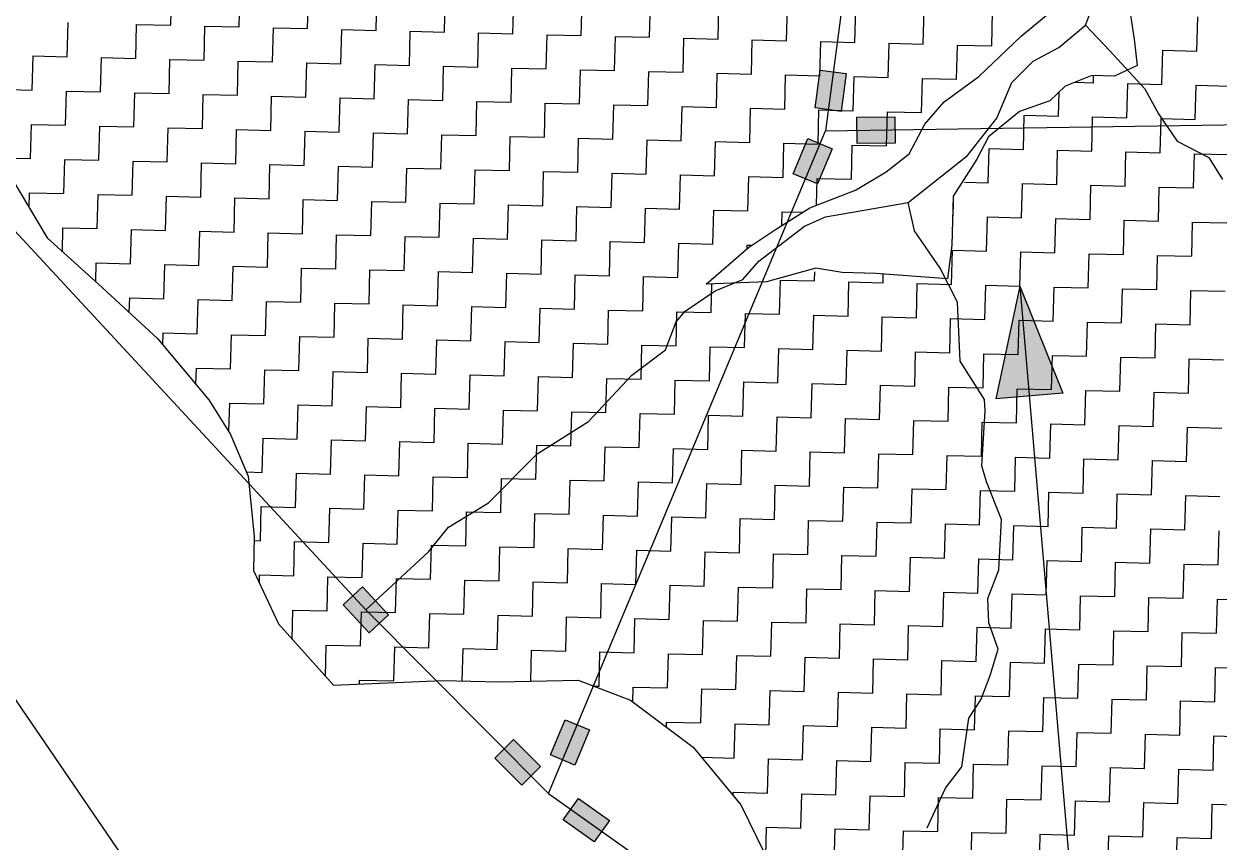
# Model space of a CAD drawing. Header units: metres. Extents: x 281733 to 284660, y 2048347 to 2052315.
# Drawn here: x 282340.8 to 282698.3, y 2049252.5 to 2049497.3 of the extents above; entities that cross this region are included whole.
import ezdxf

# ---------------------------------------------------------------- set-up
doc = ezdxf.new("R2010")
doc.units = ezdxf.units.M
doc.header["$MEASUREMENT"] = 0
for name, color, linetype in [('LINE_WATER', 4, 'Continuous'), ('POLY_HATCH', 12, 'Continuous'), ('POLY_PARCEL', 6, 'Continuous'), ('V_BOUND_LINE', 7, 'Continuous')]:
    doc.layers.add(name, color=color, linetype=linetype)

msp = doc.modelspace()

# ---------------------------------------------------------------- hatches: boundary and pattern name
for points in [[(282577.51, 2049472.11), (282585.32, 2049471.09), (282586.79, 2049482.39), (282578.97, 2049483.41)], [(282601.4, 2049461.55), (282601.32, 2049469.44), (282589.92, 2049469.31), (282590.01, 2049461.43)], [(282582.62, 2049459.9), (282575.35, 2049462.94), (282570.95, 2049452.43), (282578.22, 2049449.38)], [(282442.11, 2049328.84), (282436.33, 2049323.48), (282444.08, 2049315.12), (282449.86, 2049320.48)], [(282509.95, 2049286.01), (282502.68, 2049289.05), (282498.28, 2049278.54), (282505.56, 2049275.5)], [(282487.28, 2049283.16), (282481.69, 2049277.6), (282489.73, 2049269.52), (282495.32, 2049275.08)], [(282511.4, 2049252.52), (282515.96, 2049258.94), (282506.67, 2049265.54), (282502.11, 2049259.12)]]:
    msp.add_hatch(color=256).paths.add_polyline_path(points)
h = msp.add_hatch(color=256)
h.paths.add_polyline_path([(282641.55, 2049385.95), (282651.6, 2049386.81), (282638.74, 2049418.8)])
h.paths.add_polyline_path([(282638.74, 2049418.8), (282631.5, 2049385.08), (282641.55, 2049385.95)])

# ---------------------------------------------------------------- linework, layer by layer
for points in [[(282586.79, 2049482.39), (282585.32, 2049471.09), (282577.51, 2049472.11), (282578.97, 2049483.41)], [(282589.92, 2049469.31), (282601.32, 2049469.44), (282601.4, 2049461.55), (282590.01, 2049461.43)], [(282570.95, 2049452.43), (282575.35, 2049462.94), (282582.62, 2049459.9), (282578.22, 2049449.38)], [(282444.08, 2049315.12), (282436.33, 2049323.48), (282442.11, 2049328.84), (282449.86, 2049320.48)], [(282498.28, 2049278.54), (282502.68, 2049289.05), (282509.95, 2049286.01), (282505.56, 2049275.5)], [(282489.73, 2049269.52), (282481.69, 2049277.6), (282487.28, 2049283.16), (282495.32, 2049275.08)], [(282506.67, 2049265.54), (282515.96, 2049258.94), (282511.4, 2049252.52), (282502.11, 2049259.12)]]:
    msp.add_lwpolyline(points, close=True)
for points in [[(282638.74, 2049418.8), (282631.5, 2049385.08)], [(282638.74, 2049418.8), (282655.69, 2049220.88)], [(282638.74, 2049418.8), (282651.6, 2049386.81)], [(282651.6, 2049386.81), (282631.5, 2049385.08)]]:
    msp.add_lwpolyline(points)
at = {"layer": 'LINE_WATER'}
for p, q in [((282658.4, 2049496.88), (282663.75, 2049510.94)), ((282650.38, 2049490.21), (282658.4, 2049496.88)), ((282658.4, 2049496.88), (282665.62, 2049489.24)), ((282642.75, 2049486.15), (282650.38, 2049490.21)), ((282665.62, 2049489.24), (282676.11, 2049477.81)), ((282636.37, 2049479.77), (282642.75, 2049486.15)), ((282631.84, 2049469.09), (282636.37, 2049479.77)), ((282676.11, 2049477.81), (282680.16, 2049470.4)), ((282623.05, 2049457.86), (282631.84, 2049469.09)), ((282680.16, 2049470.4), (282685.73, 2049462.18)), ((282685.73, 2049462.18), (282695.23, 2049457.32)), ((282605.27, 2049443.8), (282623.05, 2049457.86)), ((282695.23, 2049457.32), (282699.29, 2049450.68)), ((282580.62, 2049439.52), (282605.27, 2049443.8)), ((282607.19, 2049435.34), (282605.27, 2049443.8)), ((282560.64, 2049426.28), (282574.33, 2049436.73)), ((282574.33, 2049436.73), (282580.62, 2049439.52)), ((282614.84, 2049424.18), (282607.19, 2049435.34)), ((282555.84, 2049420.74), (282560.64, 2049426.28)), ((282620.06, 2049413.99), (282614.84, 2049424.18)), ((282547.57, 2049417.35), (282555.84, 2049420.74)), ((282538.58, 2049411.36), (282547.57, 2049417.35)), ((282620.84, 2049396.31), (282620.06, 2049413.99)), ((282532.72, 2049399.73), (282535.88, 2049408.16)), ((282535.88, 2049408.16), (282538.58, 2049411.36)), ((282522.62, 2049392.21), (282532.72, 2049399.73)), ((282628.17, 2049384.85), (282620.84, 2049396.31)), ((282509.7, 2049378.3), (282522.62, 2049392.21)), ((282628.39, 2049381.49), (282628.17, 2049384.85)), ((282627.36, 2049365.07), (282628.39, 2049381.49)), ((282494.38, 2049368.64), (282509.7, 2049378.3)), ((282479.76, 2049353.93), (282494.38, 2049368.64)), ((282628.78, 2049360.25), (282627.36, 2049365.07)), ((282633.23, 2049348.94), (282628.78, 2049360.25)), ((282467.84, 2049346.69), (282479.76, 2049353.93)), ((282632.42, 2049333.89), (282633.23, 2049348.94)), ((282461.79, 2049339.3), (282467.84, 2049346.69)), ((282443.09, 2049321.98), (282461.79, 2049339.3)), ((282629.19, 2049325.36), (282632.42, 2049333.89)), ((282629.44, 2049318.03), (282629.19, 2049325.36)), ((282632.26, 2049310.2), (282629.44, 2049318.03)), ((282629.84, 2049302.32), (282632.26, 2049310.2)), ((282627.08, 2049295.07), (282629.84, 2049302.32)), ((282623.49, 2049289.56), (282627.08, 2049295.07)), ((282621.4, 2049274.97), (282623.49, 2049289.56)), ((282616.5, 2049268.63), (282621.4, 2049274.97)), ((282611.03, 2049256.71), (282616.5, 2049268.63))]:
    msp.add_line(p, q, dxfattribs=at)
at = {"layer": 'POLY_HATCH', "linetype": 'Continuous'}
for p, q in [((282384.74, 2049496.87), (282385, 2049507.11)), ((282405.21, 2049496.36), (282405.47, 2049506.59)), ((282425.67, 2049495.84), (282425.93, 2049506.07)), ((282446.14, 2049495.32), (282446.39, 2049505.56)), ((282466.6, 2049494.81), (282466.86, 2049505.04)), ((282487.06, 2049494.29), (282487.32, 2049504.52)), ((282507.53, 2049493.78), (282507.79, 2049504.01)), ((282527.99, 2049493.26), (282528.25, 2049503.49)), ((282548.46, 2049492.74), (282548.71, 2049502.98)), ((282568.92, 2049492.23), (282569.18, 2049502.46)), ((282589.38, 2049491.71), (282589.64, 2049501.94)), ((282609.85, 2049491.2), (282610.1, 2049501.43)), ((282353.79, 2049487.42), (282354.05, 2049497.65)), ((282630.31, 2049490.68), (282630.57, 2049500.91)), ((282691.7, 2049489.13), (282691.96, 2049499.36)), ((282374.25, 2049486.9), (282374.51, 2049497.13)), ((282374.51, 2049497.13), (282384.74, 2049496.87)), ((282394.72, 2049486.38), (282394.98, 2049496.62)), ((282394.98, 2049496.62), (282405.21, 2049496.36)), ((282415.18, 2049485.87), (282415.44, 2049496.1)), ((282415.44, 2049496.1), (282425.67, 2049495.84)), ((282435.65, 2049485.35), (282435.9, 2049495.58)), ((282435.9, 2049495.58), (282446.14, 2049495.32)), ((282456.11, 2049484.83), (282456.37, 2049495.07)), ((282456.37, 2049495.07), (282466.6, 2049494.81)), ((282476.57, 2049484.32), (282476.83, 2049494.55)), ((282476.83, 2049494.55), (282487.06, 2049494.29)), ((282497.04, 2049483.8), (282497.3, 2049494.03)), ((282497.3, 2049494.03), (282507.53, 2049493.78)), ((282517.5, 2049483.29), (282517.76, 2049493.52)), ((282517.76, 2049493.52), (282527.99, 2049493.26)), ((282537.97, 2049482.77), (282538.22, 2049493)), ((282538.22, 2049493), (282548.46, 2049492.74)), ((282558.43, 2049482.25), (282558.69, 2049492.49)), ((282558.69, 2049492.49), (282568.92, 2049492.23)), ((282578.89, 2049481.74), (282579.15, 2049491.97)), ((282579.15, 2049491.97), (282589.38, 2049491.71)), ((282599.36, 2049481.22), (282599.61, 2049491.45)), ((282599.61, 2049491.45), (282609.85, 2049491.2)), ((282619.82, 2049480.71), (282620.08, 2049490.94)), ((282620.08, 2049490.94), (282630.31, 2049490.68)), ((282343.3, 2049477.44), (282343.56, 2049487.67)), ((282343.56, 2049487.67), (282353.79, 2049487.42)), ((282363.76, 2049476.93), (282364.02, 2049487.16)), ((282364.02, 2049487.16), (282374.25, 2049486.9)), ((282681.21, 2049479.16), (282681.47, 2049489.39)), ((282681.47, 2049489.39), (282691.7, 2049489.13)), ((282384.23, 2049476.41), (282384.49, 2049486.64)), ((282384.49, 2049486.64), (282394.72, 2049486.38)), ((282404.69, 2049475.89), (282404.95, 2049486.13)), ((282404.95, 2049486.13), (282415.18, 2049485.87)), ((282425.16, 2049475.38), (282425.41, 2049485.61)), ((282425.41, 2049485.61), (282435.65, 2049485.35)), ((282445.62, 2049474.86), (282445.88, 2049485.09)), ((282445.88, 2049485.09), (282456.11, 2049484.83)), ((282466.08, 2049474.34), (282466.34, 2049484.58)), ((282466.34, 2049484.58), (282476.57, 2049484.32)), ((282486.55, 2049473.83), (282486.81, 2049484.06)), ((282486.81, 2049484.06), (282497.04, 2049483.8)), ((282507.01, 2049473.31), (282507.27, 2049483.54)), ((282507.27, 2049483.54), (282517.5, 2049483.29)), ((282527.48, 2049472.8), (282527.73, 2049483.03)), ((282527.73, 2049483.03), (282537.97, 2049482.77)), ((282547.94, 2049472.28), (282548.2, 2049482.51)), ((282548.2, 2049482.51), (282558.43, 2049482.25)), ((282568.4, 2049471.76), (282568.66, 2049482)), ((282568.66, 2049482), (282578.89, 2049481.74)), ((282588.87, 2049471.25), (282589.12, 2049481.48)), ((282589.12, 2049481.48), (282599.36, 2049481.22)), ((282609.33, 2049470.73), (282609.59, 2049480.96)), ((282609.59, 2049480.96), (282619.82, 2049480.71)), ((282655.28, 2049479.81), (282660.75, 2049479.67)), ((282660.75, 2049479.67), (282660.8, 2049481.78)), ((282333.07, 2049477.7), (282343.3, 2049477.44)), ((282353.27, 2049466.95), (282353.53, 2049477.18)), ((282353.53, 2049477.18), (282363.76, 2049476.93)), ((282373.74, 2049466.44), (282374, 2049476.67)), ((282374, 2049476.67), (282384.23, 2049476.41)), ((282394.2, 2049465.92), (282394.46, 2049476.15)), ((282394.46, 2049476.15), (282404.69, 2049475.89)), ((282650.26, 2049469.7), (282650.44, 2049476.86)), ((282670.72, 2049469.18), (282670.98, 2049479.41)), ((282670.98, 2049479.41), (282681.21, 2049479.16)), ((282691.19, 2049468.67), (282691.44, 2049478.9)), ((282691.44, 2049478.9), (282701.68, 2049478.64)), ((282414.67, 2049465.4), (282414.92, 2049475.64)), ((282414.92, 2049475.64), (282425.16, 2049475.38)), ((282435.13, 2049464.89), (282435.39, 2049475.12)), ((282435.39, 2049475.12), (282445.62, 2049474.86)), ((282455.59, 2049464.37), (282455.85, 2049474.6)), ((282455.85, 2049474.6), (282466.08, 2049474.34)), ((282476.06, 2049463.85), (282476.32, 2049474.09)), ((282476.32, 2049474.09), (282486.55, 2049473.83)), ((282496.52, 2049463.34), (282496.78, 2049473.57)), ((282496.78, 2049473.57), (282507.01, 2049473.31)), ((282516.99, 2049462.82), (282517.24, 2049473.05)), ((282517.24, 2049473.05), (282527.48, 2049472.8)), ((282537.45, 2049462.31), (282537.71, 2049472.54)), ((282537.71, 2049472.54), (282547.94, 2049472.28)), ((282557.91, 2049461.79), (282558.17, 2049472.02)), ((282558.17, 2049472.02), (282568.4, 2049471.76)), ((282578.38, 2049461.27), (282578.63, 2049471.51)), ((282578.63, 2049471.51), (282588.87, 2049471.25)), ((282598.84, 2049460.76), (282599.1, 2049470.99)), ((282599.1, 2049470.99), (282609.33, 2049470.73)), ((282639.77, 2049459.73), (282640.03, 2049469.96)), ((282640.03, 2049469.96), (282650.26, 2049469.7)), ((282660.23, 2049459.21), (282660.49, 2049469.44)), ((282660.49, 2049469.44), (282670.72, 2049469.18)), ((282680.7, 2049458.69), (282680.95, 2049468.92)), ((282680.95, 2049468.92), (282691.19, 2049468.67)), ((282342.78, 2049456.98), (282343.04, 2049467.21)), ((282343.04, 2049467.21), (282353.27, 2049466.95)), ((282363.25, 2049456.46), (282363.51, 2049466.69)), ((282363.51, 2049466.69), (282373.74, 2049466.44)), ((282383.71, 2049455.95), (282383.97, 2049466.18)), ((282383.97, 2049466.18), (282394.2, 2049465.92)), ((282404.18, 2049455.43), (282404.43, 2049465.66)), ((282404.43, 2049465.66), (282414.67, 2049465.4)), ((282424.64, 2049454.91), (282424.9, 2049465.15)), ((282424.9, 2049465.15), (282435.13, 2049464.89)), ((282445.1, 2049454.4), (282445.36, 2049464.63)), ((282445.36, 2049464.63), (282455.59, 2049464.37)), ((282465.57, 2049453.88), (282465.83, 2049464.11)), ((282465.83, 2049464.11), (282476.06, 2049463.85)), ((282486.03, 2049453.36), (282486.29, 2049463.6)), ((282486.29, 2049463.6), (282496.52, 2049463.34)), ((282506.5, 2049452.85), (282506.75, 2049463.08)), ((282506.75, 2049463.08), (282516.99, 2049462.82)), ((282526.96, 2049452.33), (282527.22, 2049462.56)), ((282527.22, 2049462.56), (282537.45, 2049462.31)), ((282547.42, 2049451.82), (282547.68, 2049462.05)), ((282547.68, 2049462.05), (282557.91, 2049461.79)), ((282567.89, 2049451.3), (282568.14, 2049461.53)), ((282568.14, 2049461.53), (282578.38, 2049461.27)), ((282588.35, 2049450.78), (282588.61, 2049461.02)), ((282588.61, 2049461.02), (282598.84, 2049460.76)), ((282629.28, 2049449.75), (282629.54, 2049459.98)), ((282629.54, 2049459.98), (282639.77, 2049459.73)), ((282649.74, 2049449.24), (282650, 2049459.47)), ((282650, 2049459.47), (282660.23, 2049459.21)), ((282670.21, 2049448.72), (282670.46, 2049458.95)), ((282670.46, 2049458.95), (282680.7, 2049458.69)), ((282690.67, 2049448.2), (282690.93, 2049458.43)), ((282690.93, 2049458.43), (282701.16, 2049458.18)), ((282332.55, 2049457.24), (282342.78, 2049456.98)), ((282352.76, 2049446.49), (282353.02, 2049456.72)), ((282353.02, 2049456.72), (282363.25, 2049456.46)), ((282373.22, 2049445.97), (282373.48, 2049456.2)), ((282373.48, 2049456.2), (282383.71, 2049455.95)), ((282393.69, 2049445.46), (282393.94, 2049455.69)), ((282393.94, 2049455.69), (282404.18, 2049455.43)), ((282414.15, 2049444.94), (282414.41, 2049455.17)), ((282414.41, 2049455.17), (282424.64, 2049454.91)), ((282434.61, 2049444.42), (282434.87, 2049454.66)), ((282434.87, 2049454.66), (282445.1, 2049454.4)), ((282455.08, 2049443.91), (282455.34, 2049454.14)), ((282455.34, 2049454.14), (282465.57, 2049453.88)), ((282475.54, 2049443.39), (282475.8, 2049453.62)), ((282475.8, 2049453.62), (282486.03, 2049453.36)), ((282496, 2049442.87), (282496.26, 2049453.11)), ((282496.26, 2049453.11), (282506.5, 2049452.85)), ((282516.47, 2049442.36), (282516.73, 2049452.59)), ((282516.73, 2049452.59), (282526.96, 2049452.33)), ((282536.93, 2049441.84), (282537.19, 2049452.07)), ((282537.19, 2049452.07), (282547.42, 2049451.82)), ((282557.4, 2049441.33), (282557.65, 2049451.56)), ((282557.65, 2049451.56), (282567.89, 2049451.3)), ((282577.92, 2049443.05), (282578.12, 2049451.04)), ((282578.12, 2049451.04), (282588.35, 2049450.78)), ((282622.19, 2049449.93), (282629.28, 2049449.75)), ((282639.25, 2049439.26), (282639.51, 2049449.49)), ((282639.51, 2049449.49), (282649.74, 2049449.24)), ((282659.72, 2049438.75), (282659.97, 2049448.98)), ((282659.97, 2049448.98), (282670.21, 2049448.72)), ((282680.18, 2049438.23), (282680.44, 2049448.46)), ((282680.44, 2049448.46), (282690.67, 2049448.2)), ((282342.41, 2049442.29), (282342.53, 2049446.75)), ((282342.53, 2049446.75), (282352.76, 2049446.49)), ((282362.73, 2049436), (282362.99, 2049446.23)), ((282362.99, 2049446.23), (282373.22, 2049445.97)), ((282383.2, 2049435.48), (282383.45, 2049445.71)), ((282383.45, 2049445.71), (282393.69, 2049445.46)), ((282403.66, 2049434.97), (282403.92, 2049445.2)), ((282403.92, 2049445.2), (282414.15, 2049444.94)), ((282424.12, 2049434.45), (282424.38, 2049444.68)), ((282424.38, 2049444.68), (282434.61, 2049444.42)), ((282444.59, 2049433.93), (282444.85, 2049444.17)), ((282444.85, 2049444.17), (282455.08, 2049443.91)), ((282465.05, 2049433.42), (282465.31, 2049443.65)), ((282465.31, 2049443.65), (282475.54, 2049443.39)), ((282485.51, 2049432.9), (282485.77, 2049443.13)), ((282485.77, 2049443.13), (282496, 2049442.87)), ((282505.98, 2049432.38), (282506.24, 2049442.62)), ((282506.24, 2049442.62), (282516.47, 2049442.36)), ((282526.44, 2049431.87), (282526.7, 2049442.1)), ((282526.7, 2049442.1), (282536.93, 2049441.84)), ((282546.91, 2049431.35), (282547.16, 2049441.58)), ((282547.16, 2049441.58), (282557.4, 2049441.33)), ((282567.53, 2049436.99), (282567.63, 2049441.07)), ((282567.63, 2049441.07), (282573.75, 2049440.91)), ((282618.79, 2049439.78), (282618.89, 2049443.73)), ((282618.64, 2049439.78), (282618.79, 2049439.78)), ((282628.76, 2049429.29), (282629.02, 2049439.52)), ((282629.02, 2049439.52), (282639.25, 2049439.26)), ((282649.23, 2049428.77), (282649.48, 2049439)), ((282649.48, 2049439), (282659.72, 2049438.75)), ((282669.69, 2049428.25), (282669.95, 2049438.49)), ((282669.95, 2049438.49), (282680.18, 2049438.23)), ((282690.15, 2049427.74), (282690.41, 2049437.97)), ((282690.41, 2049437.97), (282700.64, 2049437.71)), ((282352.32, 2049429.14), (282352.5, 2049436.26)), ((282352.5, 2049436.26), (282362.73, 2049436)), ((282372.71, 2049425.51), (282372.96, 2049435.74)), ((282372.96, 2049435.74), (282383.2, 2049435.48)), ((282393.17, 2049424.99), (282393.43, 2049435.22)), ((282393.43, 2049435.22), (282403.66, 2049434.97)), ((282413.63, 2049424.48), (282413.89, 2049434.71)), ((282413.89, 2049434.71), (282424.12, 2049434.45)), ((282434.1, 2049423.96), (282434.36, 2049434.19)), ((282434.36, 2049434.19), (282444.59, 2049433.93)), ((282454.56, 2049423.44), (282454.82, 2049433.68)), ((282454.82, 2049433.68), (282465.05, 2049433.42)), ((282475.02, 2049422.93), (282475.28, 2049433.16)), ((282475.28, 2049433.16), (282485.51, 2049432.9)), ((282495.49, 2049422.41), (282495.75, 2049432.64)), ((282495.75, 2049432.64), (282505.98, 2049432.38)), ((282515.95, 2049421.89), (282516.21, 2049432.13)), ((282516.21, 2049432.13), (282526.44, 2049431.87)), ((282536.42, 2049421.38), (282536.67, 2049431.61)), ((282536.67, 2049431.61), (282546.91, 2049431.35)), ((282557.11, 2049429.94), (282557.14, 2049431.09)), ((282557.14, 2049431.09), (282558.4, 2049431.06)), ((282618.27, 2049419.31), (282618.53, 2049429.55)), ((282618.53, 2049429.55), (282628.76, 2049429.29)), ((282638.74, 2049418.8), (282638.99, 2049429.03)), ((282638.99, 2049429.03), (282649.23, 2049428.77)), ((282659.2, 2049418.28), (282659.46, 2049428.51)), ((282659.46, 2049428.51), (282669.69, 2049428.25)), ((282679.66, 2049417.76), (282679.92, 2049428)), ((282679.92, 2049428), (282690.15, 2049427.74)), ((282362.33, 2049420.12), (282362.47, 2049425.77)), ((282362.47, 2049425.77), (282372.71, 2049425.51)), ((282382.68, 2049415.02), (282382.94, 2049425.25)), ((282382.94, 2049425.25), (282393.17, 2049424.99)), ((282403.14, 2049414.5), (282403.4, 2049424.73)), ((282403.4, 2049424.73), (282413.63, 2049424.48)), ((282423.61, 2049413.99), (282423.87, 2049424.22)), ((282423.87, 2049424.22), (282434.1, 2049423.96)), ((282444.07, 2049413.47), (282444.33, 2049423.7)), ((282444.33, 2049423.7), (282454.56, 2049423.44)), ((282464.53, 2049412.95), (282464.79, 2049423.19)), ((282464.79, 2049423.19), (282475.02, 2049422.93)), ((282485, 2049412.44), (282485.26, 2049422.67)), ((282485.26, 2049422.67), (282495.49, 2049422.41)), ((282577.34, 2049420.35), (282577.41, 2049423.09)), ((282597.81, 2049419.83), (282597.87, 2049422.46)), ((282505.46, 2049411.92), (282505.72, 2049422.15)), ((282505.72, 2049422.15), (282515.95, 2049421.89)), ((282525.93, 2049411.4), (282526.18, 2049421.64)), ((282526.18, 2049421.64), (282536.42, 2049421.38)), ((282546.39, 2049410.89), (282546.61, 2049419.47)), ((282546.64, 2049420.91), (282546.65, 2049421.12)), ((282546.65, 2049421.12), (282546.88, 2049421.11)), ((282566.85, 2049410.37), (282567.11, 2049420.6)), ((282567.11, 2049420.6), (282577.34, 2049420.35)), ((282587.32, 2049409.86), (282587.58, 2049420.09)), ((282587.58, 2049420.09), (282597.81, 2049419.83)), ((282607.78, 2049409.34), (282608.04, 2049419.57)), ((282608.04, 2049419.57), (282618.27, 2049419.31)), ((282628.25, 2049408.82), (282628.5, 2049419.06)), ((282628.5, 2049419.06), (282638.74, 2049418.8)), ((282372.34, 2049410.93), (282372.45, 2049415.28)), ((282372.45, 2049415.28), (282382.68, 2049415.02)), ((282648.71, 2049408.31), (282648.97, 2049418.54)), ((282648.97, 2049418.54), (282659.2, 2049418.28)), ((282669.17, 2049407.79), (282669.43, 2049418.02)), ((282669.43, 2049418.02), (282679.66, 2049417.76)), ((282689.64, 2049407.27), (282689.9, 2049417.51)), ((282689.9, 2049417.51), (282700.13, 2049417.25)), ((282392.65, 2049404.53), (282392.91, 2049414.76)), ((282392.91, 2049414.76), (282403.14, 2049414.5)), ((282413.12, 2049404.01), (282413.38, 2049414.24)), ((282413.38, 2049414.24), (282423.61, 2049413.99)), ((282433.58, 2049403.5), (282433.84, 2049413.73)), ((282433.84, 2049413.73), (282444.07, 2049413.47)), ((282454.04, 2049402.98), (282454.3, 2049413.21)), ((282454.3, 2049413.21), (282464.53, 2049412.95)), ((282474.51, 2049402.46), (282474.77, 2049412.7)), ((282474.77, 2049412.7), (282485, 2049412.44)), ((282494.97, 2049401.95), (282495.23, 2049412.18)), ((282495.23, 2049412.18), (282505.46, 2049411.92)), ((282515.44, 2049401.43), (282515.69, 2049411.66)), ((282515.69, 2049411.66), (282525.93, 2049411.4)), ((282535.9, 2049400.91), (282536.16, 2049411.15)), ((282536.16, 2049411.15), (282546.39, 2049410.89)), ((282556.36, 2049400.4), (282556.62, 2049410.63)), ((282556.62, 2049410.63), (282566.85, 2049410.37)), ((282576.83, 2049399.88), (282577.09, 2049410.11)), ((282577.09, 2049410.11), (282587.32, 2049409.86)), ((282597.29, 2049399.37), (282597.55, 2049409.6)), ((282597.55, 2049409.6), (282607.78, 2049409.34)), ((282617.76, 2049398.85), (282618.01, 2049409.08)), ((282618.01, 2049409.08), (282628.25, 2049408.82)), ((282638.22, 2049398.33), (282638.48, 2049408.57)), ((282638.48, 2049408.57), (282648.71, 2049408.31)), ((282382.33, 2049401.29), (282382.42, 2049404.79)), ((282382.42, 2049404.79), (282392.65, 2049404.53)), ((282658.68, 2049397.82), (282658.94, 2049408.05)), ((282658.94, 2049408.05), (282669.17, 2049407.79)), ((282679.15, 2049397.3), (282679.41, 2049407.53)), ((282679.41, 2049407.53), (282689.64, 2049407.27)), ((282402.63, 2049394.04), (282402.89, 2049404.27)), ((282402.89, 2049404.27), (282413.12, 2049404.01)), ((282423.09, 2049393.52), (282423.35, 2049403.75)), ((282423.35, 2049403.75), (282433.58, 2049403.5)), ((282443.55, 2049393.01), (282443.81, 2049403.24)), ((282443.81, 2049403.24), (282454.04, 2049402.98)), ((282464.02, 2049392.49), (282464.28, 2049402.72)), ((282464.28, 2049402.72), (282474.51, 2049402.46)), ((282484.48, 2049391.97), (282484.74, 2049402.21)), ((282484.74, 2049402.21), (282494.97, 2049401.95)), ((282504.95, 2049391.46), (282505.2, 2049401.69)), ((282505.2, 2049401.69), (282515.44, 2049401.43)), ((282525.41, 2049390.94), (282525.67, 2049401.17)), ((282525.67, 2049401.17), (282535.9, 2049400.91)), ((282545.87, 2049390.42), (282546.13, 2049400.66)), ((282546.13, 2049400.66), (282556.36, 2049400.4)), ((282566.34, 2049389.91), (282566.6, 2049400.14)), ((282566.6, 2049400.14), (282576.83, 2049399.88)), ((282586.8, 2049389.39), (282587.06, 2049399.62)), ((282587.06, 2049399.62), (282597.29, 2049399.37)), ((282607.27, 2049388.88), (282607.52, 2049399.11)), ((282607.52, 2049399.11), (282617.76, 2049398.85)), ((282627.73, 2049388.36), (282627.99, 2049398.59)), ((282627.99, 2049398.59), (282638.22, 2049398.33)), ((282648.19, 2049387.84), (282648.45, 2049398.08)), ((282648.45, 2049398.08), (282658.68, 2049397.82)), ((282668.66, 2049387.33), (282668.92, 2049397.56)), ((282668.92, 2049397.56), (282679.15, 2049397.3)), ((282392.27, 2049389.35), (282392.4, 2049394.3)), ((282392.4, 2049394.3), (282402.63, 2049394.04)), ((282412.6, 2049383.55), (282412.86, 2049393.78)), ((282412.86, 2049393.78), (282423.09, 2049393.52)), ((282689.12, 2049386.81), (282689.38, 2049397.04)), ((282689.38, 2049397.04), (282699.61, 2049396.78)), ((282433.06, 2049383.03), (282433.32, 2049393.26)), ((282433.32, 2049393.26), (282443.55, 2049393.01)), ((282453.53, 2049382.52), (282453.79, 2049392.75)), ((282453.79, 2049392.75), (282464.02, 2049392.49)), ((282473.99, 2049382), (282474.25, 2049392.23)), ((282474.25, 2049392.23), (282484.48, 2049391.97)), ((282494.46, 2049381.48), (282494.71, 2049391.72)), ((282494.71, 2049391.72), (282504.95, 2049391.46)), ((282514.92, 2049380.97), (282515.18, 2049391.2)), ((282515.18, 2049391.2), (282525.41, 2049390.94)), ((282535.38, 2049380.45), (282535.64, 2049390.68)), ((282535.64, 2049390.68), (282545.87, 2049390.42)), ((282555.85, 2049379.93), (282556.11, 2049390.17)), ((282556.11, 2049390.17), (282566.34, 2049389.91)), ((282576.31, 2049379.42), (282576.57, 2049389.65)), ((282576.57, 2049389.65), (282586.8, 2049389.39)), ((282596.78, 2049378.9), (282597.03, 2049389.13)), ((282597.03, 2049389.13), (282607.27, 2049388.88)), ((282617.24, 2049378.39), (282617.5, 2049388.62)), ((282617.5, 2049388.62), (282627.73, 2049388.36)), ((282637.7, 2049377.87), (282637.96, 2049388.1)), ((282637.96, 2049388.1), (282648.19, 2049387.84)), ((282658.17, 2049377.35), (282658.43, 2049387.59)), ((282658.43, 2049387.59), (282668.66, 2049387.33)), ((282678.63, 2049376.84), (282678.89, 2049387.07)), ((282678.89, 2049387.07), (282689.12, 2049386.81)), ((282402.16, 2049375.48), (282402.37, 2049383.81)), ((282402.37, 2049383.81), (282412.6, 2049383.55)), ((282422.57, 2049373.06), (282422.83, 2049383.29)), ((282422.83, 2049383.29), (282433.06, 2049383.03)), ((282443.04, 2049372.54), (282443.3, 2049382.77)), ((282443.3, 2049382.77), (282453.53, 2049382.52)), ((282463.5, 2049372.03), (282463.76, 2049382.26)), ((282463.76, 2049382.26), (282473.99, 2049382)), ((282483.97, 2049371.51), (282484.22, 2049381.74)), ((282484.22, 2049381.74), (282494.46, 2049381.48)), ((282504.43, 2049370.99), (282504.69, 2049381.22)), ((282504.69, 2049381.22), (282514.92, 2049380.97)), ((282524.89, 2049370.48), (282525.15, 2049380.71)), ((282525.15, 2049380.71), (282535.38, 2049380.45)), ((282545.36, 2049369.96), (282545.62, 2049380.19)), ((282545.62, 2049380.19), (282555.85, 2049379.93)), ((282565.82, 2049369.44), (282566.08, 2049379.68)), ((282566.08, 2049379.68), (282576.31, 2049379.42)), ((282586.29, 2049368.93), (282586.54, 2049379.16)), ((282586.54, 2049379.16), (282596.78, 2049378.9)), ((282606.75, 2049368.41), (282607.01, 2049378.64)), ((282607.01, 2049378.64), (282617.24, 2049378.39)), ((282627.21, 2049367.9), (282627.47, 2049378.13)), ((282627.47, 2049378.13), (282637.7, 2049377.87)), ((282647.68, 2049367.38), (282647.94, 2049377.61)), ((282647.94, 2049377.61), (282658.17, 2049377.35)), ((282668.14, 2049366.86), (282668.4, 2049377.1)), ((282668.4, 2049377.1), (282678.63, 2049376.84)), ((282688.61, 2049366.35), (282688.86, 2049376.58)), ((282688.86, 2049376.58), (282699.1, 2049376.32)), ((282412.08, 2049363.08), (282412.34, 2049373.32)), ((282412.34, 2049373.32), (282422.57, 2049373.06)), ((282432.55, 2049362.57), (282432.81, 2049372.8)), ((282432.81, 2049372.8), (282443.04, 2049372.54)), ((282453.01, 2049362.05), (282453.27, 2049372.28)), ((282453.27, 2049372.28), (282463.5, 2049372.03)), ((282473.48, 2049361.54), (282473.73, 2049371.77)), ((282473.73, 2049371.77), (282483.97, 2049371.51)), ((282493.94, 2049361.02), (282494.2, 2049371.25)), ((282494.2, 2049371.25), (282504.43, 2049370.99)), ((282514.4, 2049360.5), (282514.66, 2049370.73)), ((282514.66, 2049370.73), (282524.89, 2049370.48)), ((282534.87, 2049359.99), (282535.13, 2049370.22)), ((282535.13, 2049370.22), (282545.36, 2049369.96)), ((282555.33, 2049359.47), (282555.59, 2049369.7)), ((282555.59, 2049369.7), (282565.82, 2049369.44)), ((282575.8, 2049358.95), (282576.05, 2049369.19)), ((282576.05, 2049369.19), (282586.29, 2049368.93)), ((282596.26, 2049358.44), (282596.52, 2049368.67)), ((282596.52, 2049368.67), (282606.75, 2049368.41)), ((282616.72, 2049357.92), (282616.98, 2049368.15)), ((282616.98, 2049368.15), (282627.21, 2049367.9)), ((282637.19, 2049357.41), (282637.45, 2049367.64)), ((282637.45, 2049367.64), (282647.68, 2049367.38)), ((282657.65, 2049356.89), (282657.91, 2049367.12)), ((282657.91, 2049367.12), (282668.14, 2049366.86)), ((282678.11, 2049356.37), (282678.37, 2049366.61)), ((282678.37, 2049366.61), (282688.61, 2049366.35)), ((282407.37, 2049363.2), (282412.08, 2049363.08)), ((282422.06, 2049352.59), (282422.32, 2049362.83)), ((282422.32, 2049362.83), (282432.55, 2049362.57)), ((282442.52, 2049352.08), (282442.78, 2049362.31)), ((282442.78, 2049362.31), (282453.01, 2049362.05)), ((282462.99, 2049351.56), (282463.24, 2049361.79)), ((282463.24, 2049361.79), (282473.48, 2049361.54)), ((282483.45, 2049351.05), (282483.71, 2049361.28)), ((282483.71, 2049361.28), (282493.94, 2049361.02)), ((282503.91, 2049350.53), (282504.17, 2049360.76)), ((282504.17, 2049360.76), (282514.4, 2049360.5)), ((282524.38, 2049350.01), (282524.64, 2049360.24)), ((282524.64, 2049360.24), (282534.87, 2049359.99)), ((282544.84, 2049349.5), (282545.1, 2049359.73)), ((282545.1, 2049359.73), (282555.33, 2049359.47)), ((282565.31, 2049348.98), (282565.56, 2049359.21)), ((282565.56, 2049359.21), (282575.8, 2049358.95)), ((282585.77, 2049348.46), (282586.03, 2049358.7)), ((282586.03, 2049358.7), (282596.26, 2049358.44)), ((282606.23, 2049347.95), (282606.49, 2049358.18)), ((282606.49, 2049358.18), (282616.72, 2049357.92)), ((282626.7, 2049347.43), (282626.96, 2049357.66)), ((282626.96, 2049357.66), (282637.19, 2049357.41)), ((282647.16, 2049346.92), (282647.42, 2049357.15)), ((282647.42, 2049357.15), (282657.65, 2049356.89)), ((282667.62, 2049346.4), (282667.88, 2049356.63)), ((282667.88, 2049356.63), (282678.11, 2049356.37)), ((282688.09, 2049345.88), (282688.35, 2049356.12)), ((282688.35, 2049356.12), (282698.58, 2049355.86)), ((282411.57, 2049342.62), (282411.83, 2049352.85)), ((282411.83, 2049352.85), (282422.06, 2049352.59)), ((282432.03, 2049342.1), (282432.29, 2049352.34)), ((282432.29, 2049352.34), (282442.52, 2049352.08)), ((282452.5, 2049341.59), (282452.75, 2049351.82)), ((282452.75, 2049351.82), (282462.99, 2049351.56)), ((282472.96, 2049341.07), (282473.22, 2049351.3)), ((282473.22, 2049351.3), (282483.45, 2049351.05)), ((282493.42, 2049340.56), (282493.68, 2049350.79)), ((282493.68, 2049350.79), (282503.91, 2049350.53)), ((282513.89, 2049340.04), (282514.15, 2049350.27)), ((282514.15, 2049350.27), (282524.38, 2049350.01)), ((282534.35, 2049339.52), (282534.61, 2049349.75)), ((282534.61, 2049349.75), (282544.84, 2049349.5)), ((282554.82, 2049339.01), (282555.07, 2049349.24)), ((282555.07, 2049349.24), (282565.31, 2049348.98)), ((282575.28, 2049338.49), (282575.54, 2049348.72)), ((282575.54, 2049348.72), (282585.77, 2049348.46)), ((282595.74, 2049337.97), (282596, 2049348.21)), ((282596, 2049348.21), (282606.23, 2049347.95)), ((282616.21, 2049337.46), (282616.47, 2049347.69)), ((282616.47, 2049347.69), (282626.7, 2049347.43)), ((282636.67, 2049336.94), (282636.93, 2049347.17)), ((282636.93, 2049347.17), (282647.16, 2049346.92)), ((282657.13, 2049336.43), (282657.39, 2049346.66)), ((282657.39, 2049346.66), (282667.62, 2049346.4)), ((282677.6, 2049335.91), (282677.86, 2049346.14)), ((282677.86, 2049346.14), (282688.09, 2049345.88)), ((282698.06, 2049335.39), (282698.32, 2049345.63)), ((282409.83, 2049342.66), (282411.57, 2049342.62)), ((282421.54, 2049332.13), (282421.8, 2049342.36)), ((282421.8, 2049342.36), (282432.03, 2049342.1)), ((282442.01, 2049331.61), (282442.26, 2049341.85)), ((282442.26, 2049341.85), (282452.5, 2049341.59)), ((282462.47, 2049331.1), (282462.73, 2049341.33)), ((282462.73, 2049341.33), (282472.96, 2049341.07)), ((282482.93, 2049330.58), (282483.19, 2049340.81)), ((282483.19, 2049340.81), (282493.42, 2049340.56)), ((282503.4, 2049330.07), (282503.66, 2049340.3)), ((282503.66, 2049340.3), (282513.89, 2049340.04)), ((282523.86, 2049329.55), (282524.12, 2049339.78)), ((282524.12, 2049339.78), (282534.35, 2049339.52)), ((282544.33, 2049329.03), (282544.58, 2049339.26)), ((282544.58, 2049339.26), (282554.82, 2049339.01)), ((282564.79, 2049328.52), (282565.05, 2049338.75)), ((282565.05, 2049338.75), (282575.28, 2049338.49)), ((282585.25, 2049328), (282585.51, 2049338.23)), ((282585.51, 2049338.23), (282595.74, 2049337.97)), ((282605.72, 2049327.48), (282605.98, 2049337.72)), ((282605.98, 2049337.72), (282616.21, 2049337.46)), ((282626.18, 2049326.97), (282626.44, 2049337.2)), ((282626.44, 2049337.2), (282636.67, 2049336.94)), ((282646.64, 2049326.45), (282646.9, 2049336.68)), ((282646.9, 2049336.68), (282657.13, 2049336.43)), ((282667.11, 2049325.94), (282667.37, 2049336.17)), ((282667.37, 2049336.17), (282677.6, 2049335.91)), ((282687.57, 2049325.42), (282687.83, 2049335.65)), ((282687.83, 2049335.65), (282698.06, 2049335.39)), ((282411.25, 2049329.92), (282411.31, 2049332.39)), ((282411.31, 2049332.39), (282421.54, 2049332.13)), ((282431.52, 2049321.64), (282431.77, 2049331.87)), ((282431.77, 2049331.87), (282442.01, 2049331.61)), ((282451.98, 2049321.12), (282452.24, 2049331.36)), ((282452.24, 2049331.36), (282462.47, 2049331.1)), ((282472.44, 2049320.61), (282472.7, 2049330.84)), ((282472.7, 2049330.84), (282482.93, 2049330.58)), ((282492.91, 2049320.09), (282493.17, 2049330.32)), ((282493.17, 2049330.32), (282503.4, 2049330.07)), ((282513.37, 2049319.58), (282513.63, 2049329.81)), ((282513.63, 2049329.81), (282523.86, 2049329.55)), ((282533.84, 2049319.06), (282534.09, 2049329.29)), ((282534.09, 2049329.29), (282544.33, 2049329.03)), ((282554.3, 2049318.54), (282554.56, 2049328.77)), ((282554.56, 2049328.77), (282564.79, 2049328.52)), ((282574.76, 2049318.03), (282575.02, 2049328.26)), ((282575.02, 2049328.26), (282585.25, 2049328)), ((282595.23, 2049317.51), (282595.49, 2049327.74)), ((282595.49, 2049327.74), (282605.72, 2049327.48)), ((282615.69, 2049316.99), (282615.95, 2049327.23)), ((282615.95, 2049327.23), (282626.18, 2049326.97)), ((282636.15, 2049316.48), (282636.41, 2049326.71)), ((282636.41, 2049326.71), (282646.64, 2049326.45)), ((282656.62, 2049315.96), (282656.88, 2049326.19)), ((282656.88, 2049326.19), (282667.11, 2049325.94)), ((282677.08, 2049315.45), (282677.34, 2049325.68)), ((282677.34, 2049325.68), (282687.57, 2049325.42)), ((282697.55, 2049314.93), (282697.8, 2049325.16)), ((282697.8, 2049325.16), (282708.04, 2049324.9)), ((282421.06, 2049313.17), (282421.28, 2049321.9)), ((282421.28, 2049321.9), (282431.52, 2049321.64)), ((282441.49, 2049311.15), (282441.75, 2049321.38)), ((282441.75, 2049321.38), (282451.98, 2049321.12)), ((282461.95, 2049310.63), (282462.21, 2049320.87)), ((282462.21, 2049320.87), (282472.44, 2049320.61)), ((282482.42, 2049310.12), (282482.68, 2049320.35)), ((282482.68, 2049320.35), (282492.91, 2049320.09)), ((282502.88, 2049309.6), (282503.14, 2049319.83)), ((282503.14, 2049319.83), (282513.37, 2049319.58)), ((282523.35, 2049309.09), (282523.6, 2049319.32)), ((282523.6, 2049319.32), (282533.84, 2049319.06)), ((282543.81, 2049308.57), (282544.07, 2049318.8)), ((282544.07, 2049318.8), (282554.3, 2049318.54)), ((282564.27, 2049308.05), (282564.53, 2049318.28)), ((282564.53, 2049318.28), (282574.76, 2049318.03)), ((282584.74, 2049307.54), (282585, 2049317.77)), ((282585, 2049317.77), (282595.23, 2049317.51)), ((282605.2, 2049307.02), (282605.46, 2049317.25)), ((282605.46, 2049317.25), (282615.69, 2049316.99)), ((282625.66, 2049306.5), (282625.92, 2049316.74)), ((282625.92, 2049316.74), (282636.15, 2049316.48)), ((282646.13, 2049305.99), (282646.39, 2049316.22)), ((282646.39, 2049316.22), (282656.62, 2049315.96)), ((282666.59, 2049305.47), (282666.85, 2049315.7)), ((282666.85, 2049315.7), (282677.08, 2049315.45)), ((282687.06, 2049304.96), (282687.31, 2049315.19)), ((282687.31, 2049315.19), (282697.55, 2049314.93)), ((282431.02, 2049302.01), (282431.26, 2049311.41)), ((282431.26, 2049311.41), (282441.49, 2049311.15)), ((282451.46, 2049300.66), (282451.72, 2049310.89)), ((282451.72, 2049310.89), (282461.95, 2049310.63)), ((282471.94, 2049300.65), (282472.19, 2049310.38)), ((282472.19, 2049310.38), (282482.42, 2049310.12)), ((282492.42, 2049300.59), (282492.65, 2049309.86)), ((282492.65, 2049309.86), (282502.88, 2049309.6)), ((282512.86, 2049299.11), (282513.11, 2049309.34)), ((282513.11, 2049309.34), (282523.35, 2049309.09)), ((282533.32, 2049298.6), (282533.58, 2049308.83)), ((282533.58, 2049308.83), (282543.81, 2049308.57)), ((282553.78, 2049298.08), (282554.04, 2049308.31)), ((282554.04, 2049308.31), (282564.27, 2049308.05)), ((282574.25, 2049297.56), (282574.51, 2049307.79)), ((282574.51, 2049307.79), (282584.74, 2049307.54)), ((282594.71, 2049297.05), (282594.97, 2049307.28)), ((282594.97, 2049307.28), (282605.2, 2049307.02)), ((282615.17, 2049296.53), (282615.43, 2049306.76)), ((282615.43, 2049306.76), (282625.66, 2049306.5)), ((282635.64, 2049296.01), (282635.9, 2049306.25)), ((282635.9, 2049306.25), (282646.13, 2049305.99)), ((282656.1, 2049295.5), (282656.36, 2049305.73)), ((282656.36, 2049305.73), (282666.59, 2049305.47)), ((282676.57, 2049294.98), (282676.82, 2049305.21)), ((282676.82, 2049305.21), (282687.06, 2049304.96)), ((282697.03, 2049294.47), (282697.29, 2049304.7)), ((282697.29, 2049304.7), (282707.52, 2049304.44)), ((282441.2, 2049299.71), (282441.23, 2049300.92)), ((282441.23, 2049300.92), (282451.46, 2049300.66)), ((282511.17, 2049299.15), (282512.86, 2049299.11)), ((282522.97, 2049294.34), (282523.09, 2049298.85)), ((282523.09, 2049298.85), (282533.32, 2049298.6)), ((282543.29, 2049288.11), (282543.55, 2049298.34)), ((282543.55, 2049298.34), (282553.78, 2049298.08)), ((282563.76, 2049287.59), (282564.02, 2049297.82)), ((282564.02, 2049297.82), (282574.25, 2049297.56)), ((282584.22, 2049287.07), (282584.48, 2049297.3)), ((282584.48, 2049297.3), (282594.71, 2049297.05)), ((282604.68, 2049286.56), (282604.94, 2049296.79)), ((282604.94, 2049296.79), (282615.17, 2049296.53)), ((282625.15, 2049286.04), (282625.41, 2049296.27)), ((282625.41, 2049296.27), (282635.64, 2049296.01)), ((282645.61, 2049285.52), (282645.87, 2049295.76)), ((282645.87, 2049295.76), (282656.1, 2049295.5)), ((282666.08, 2049285.01), (282666.33, 2049295.24)), ((282666.33, 2049295.24), (282676.57, 2049294.98)), ((282686.54, 2049284.49), (282686.8, 2049294.72)), ((282686.8, 2049294.72), (282697.03, 2049294.47)), ((282533.02, 2049286.87), (282533.06, 2049288.36)), ((282533.06, 2049288.36), (282543.29, 2049288.11)), ((282553.27, 2049277.62), (282553.53, 2049287.85)), ((282553.53, 2049287.85), (282563.76, 2049287.59)), ((282573.73, 2049277.1), (282573.99, 2049287.33)), ((282573.99, 2049287.33), (282584.22, 2049287.07)), ((282594.19, 2049276.58), (282594.45, 2049286.81)), ((282594.45, 2049286.81), (282604.68, 2049286.56)), ((282614.66, 2049276.07), (282614.92, 2049286.3)), ((282614.92, 2049286.3), (282625.15, 2049286.04)), ((282635.12, 2049275.55), (282635.38, 2049285.78)), ((282635.38, 2049285.78), (282645.61, 2049285.52)), ((282655.59, 2049275.03), (282655.84, 2049285.27)), ((282655.84, 2049285.27), (282666.08, 2049285.01)), ((282676.05, 2049274.52), (282676.31, 2049284.75)), ((282676.31, 2049284.75), (282686.54, 2049284.49)), ((282696.51, 2049274), (282696.77, 2049284.23)), ((282696.77, 2049284.23), (282707, 2049283.98)), ((282543.55, 2049277.86), (282553.27, 2049277.62)), ((282563.24, 2049267.13), (282563.5, 2049277.36)), ((282563.5, 2049277.36), (282573.73, 2049277.1)), ((282583.7, 2049266.61), (282583.96, 2049276.84)), ((282583.96, 2049276.84), (282594.19, 2049276.58)), ((282604.17, 2049266.09), (282604.43, 2049276.32)), ((282604.43, 2049276.32), (282614.66, 2049276.07)), ((282624.63, 2049265.58), (282624.89, 2049275.81)), ((282624.89, 2049275.81), (282635.12, 2049275.55)), ((282645.1, 2049265.06), (282645.35, 2049275.29)), ((282645.35, 2049275.29), (282655.59, 2049275.03)), ((282665.56, 2049264.54), (282665.82, 2049274.78)), ((282665.82, 2049274.78), (282676.05, 2049274.52)), ((282686.02, 2049264.03), (282686.28, 2049274.26)), ((282686.28, 2049274.26), (282696.51, 2049274)), ((282552.98, 2049266.41), (282553.01, 2049267.38)), ((282553.01, 2049267.38), (282563.24, 2049267.13)), ((282573.21, 2049256.64), (282573.47, 2049266.87)), ((282573.47, 2049266.87), (282583.7, 2049266.61)), ((282593.68, 2049256.12), (282593.94, 2049266.35)), ((282593.94, 2049266.35), (282604.17, 2049266.09)), ((282614.14, 2049255.6), (282614.4, 2049265.83)), ((282614.4, 2049265.83), (282624.63, 2049265.58)), ((282634.61, 2049255.09), (282634.86, 2049265.32)), ((282634.86, 2049265.32), (282645.1, 2049265.06)), ((282655.07, 2049254.57), (282655.33, 2049264.8)), ((282655.33, 2049264.8), (282665.56, 2049264.54)), ((282675.53, 2049254.05), (282675.79, 2049264.29)), ((282675.79, 2049264.29), (282686.02, 2049264.03)), ((282696, 2049253.54), (282696.26, 2049263.77)), ((282696.26, 2049263.77), (282706.49, 2049263.51)), ((282562.77, 2049248.34), (282562.98, 2049256.89)), ((282562.98, 2049256.89), (282573.21, 2049256.64)), ((282583.19, 2049246.14), (282583.45, 2049256.38)), ((282583.45, 2049256.38), (282593.68, 2049256.12)), ((282603.65, 2049245.63), (282603.91, 2049255.86)), ((282603.91, 2049255.86), (282614.14, 2049255.6)), ((282624.12, 2049245.11), (282624.37, 2049255.34)), ((282624.37, 2049255.34), (282634.61, 2049255.09)), ((282644.58, 2049244.6), (282644.84, 2049254.83)), ((282644.84, 2049254.83), (282655.07, 2049254.57)), ((282665.04, 2049244.08), (282665.3, 2049254.31)), ((282665.3, 2049254.31), (282675.53, 2049254.05)), ((282685.51, 2049243.56), (282685.77, 2049253.8)), ((282685.77, 2049253.8), (282696, 2049253.54))]:
    msp.add_line(p, q, dxfattribs=at)
at = {"layer": 'POLY_HATCH'}
for p, q in [((282670.98, 2049505.17), (282672.92, 2049492.73)), ((282639.15, 2049493.59), (282648.36, 2049501.23)), ((282626.45, 2049481.52), (282639.15, 2049493.59)), ((282672.92, 2049492.73), (282673.85, 2049484.83)), ((282673.85, 2049484.83), (282667.01, 2049481.62)), ((282616.12, 2049473.9), (282626.45, 2049481.52)), ((282660.26, 2049481.79), (282652.29, 2049478.62)), ((282667.01, 2049481.62), (282660.26, 2049481.79)), ((282652.29, 2049478.62), (282647.67, 2049474.23)), ((282610.32, 2049467.29), (282616.12, 2049473.9)), ((282647.67, 2049474.23), (282638.58, 2049471.08)), ((282638.58, 2049471.08), (282629.38, 2049463.43)), ((282605.59, 2049458.4), (282610.32, 2049467.29)), ((282629.38, 2049463.43), (282625.83, 2049456.77)), ((282598.7, 2049452.95), (282605.59, 2049458.4)), ((282625.83, 2049456.77), (282618.79, 2049445.69)), ((282336.95, 2049451.55), (282347.75, 2049433.26)), ((282589.55, 2049447.55), (282598.7, 2049452.95)), ((282575.9, 2049442.27), (282589.55, 2049447.55)), ((282618.79, 2049445.69), (282618.42, 2049431.06)), ((282565.59, 2049435.77), (282575.9, 2049442.27)), ((282347.75, 2049433.26), (282363.17, 2049419.36)), ((282557.57, 2049430.34), (282565.59, 2049435.77)), ((282544.9, 2049419.4), (282557.57, 2049430.34)), ((282618.42, 2049431.06), (282617.04, 2049420.96)), ((282577.69, 2049424.21), (282562.94, 2049420.07)), ((282585.55, 2049422.88), (282577.69, 2049424.21)), ((282595.68, 2049422.63), (282585.55, 2049422.88)), ((282617.04, 2049420.96), (282595.68, 2049422.63)), ((282363.17, 2049419.36), (282380.79, 2049403.15)), ((282562.94, 2049420.07), (282544.9, 2049419.4)), ((282380.79, 2049403.15), (282396.09, 2049384.75)), ((282396.09, 2049384.75), (282402.59, 2049374.46)), ((282402.59, 2049374.46), (282407.91, 2049361.94)), ((282407.91, 2049361.94), (282409.71, 2049343.88)), ((282409.71, 2049343.88), (282409.45, 2049333.75)), ((282409.45, 2049333.75), (282416.94, 2049317.8)), ((282416.94, 2049317.8), (282433.37, 2049299.37)), ((282482.96, 2049300.37), (282506.63, 2049300.9)), ((282506.63, 2049300.9), (282522.25, 2049294.88)), ((282433.37, 2049299.37), (282466.07, 2049300.8)), ((282466.07, 2049300.8), (282482.96, 2049300.37)), ((282522.25, 2049294.88), (282541.05, 2049280.89)), ((282541.05, 2049280.89), (282555.26, 2049263.65)), ((282555.26, 2049263.65), (282568.12, 2049237.43))]:
    msp.add_line(p, q, dxfattribs=at)
at = {"layer": 'POLY_PARCEL'}
for p, q in [((282605.02, 2049651.52), (282580.59, 2049465.27)), ((282285.42, 2049492.18), (282443.09, 2049321.98)), ((282580.59, 2049465.27), (282728.68, 2049467.53)), ((282497.75, 2049267.05), (282580.59, 2049465.27)), ((282443.09, 2049321.98), (282497.75, 2049267.05)), ((282497.75, 2049267.05), (282636.7, 2049168.37))]:
    msp.add_line(p, q, dxfattribs=at)
at = {"layer": 'V_BOUND_LINE'}
msp.add_line((282331.16, 2049305.44), (282423.48, 2049170.41), dxfattribs=at)

doc.saveas('drawing.dxf')
